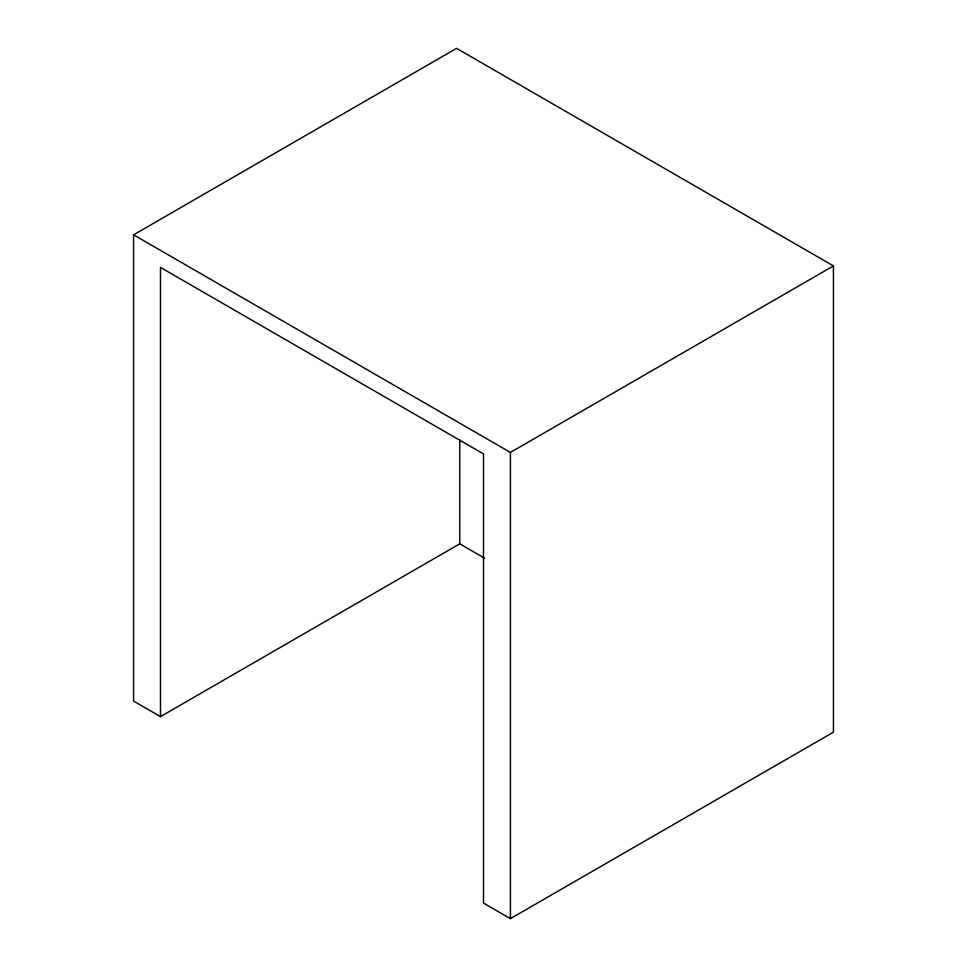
<?xml version="1.0" encoding="UTF-8"?>
<svg xmlns="http://www.w3.org/2000/svg" width="967" height="967" viewBox="0 0 967 967"><rect width="100%" height="100%" fill="white"/><g stroke="black" fill="none" stroke-linecap="round" stroke-linejoin="round"><path stroke-width="1.45" d="M133.567 234.836L456.581 48.35L833.433 265.925L833.433 732.164L510.419 918.65L483.5 903.105L483.5 453.91L160.486 267.412L160.486 716.62L133.567 701.075L133.567 234.836L510.419 452.411L833.433 265.925M160.486 716.62L459.76 543.829L484.6 558.177M510.419 452.411L510.419 918.65M459.76 439.828L459.76 543.829"/></g></svg>
